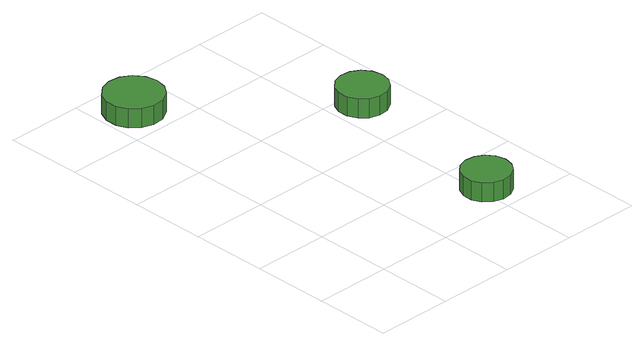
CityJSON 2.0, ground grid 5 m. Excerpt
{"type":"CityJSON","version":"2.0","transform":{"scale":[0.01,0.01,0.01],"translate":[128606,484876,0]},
"CityObjects":{
"tree1":{"type":"SolitaryVegetationObject","attributes":{"function":"something"},"geometry":[{"type":"MultiSurface","lod":"1","boundaries":[[[0,1,2,3,4,5,6,7,8,9,10,11,12,13,14]],[[15,16,17,18,19,20,21,22,23,24,25,26,27,28,29]],[[0,29,28,1]],[[1,28,27,2]],[[2,27,26,3]],[[3,26,25,4]],[[4,25,24,5]],[[5,24,23,6]],[[6,23,22,7]],[[7,22,21,8]],[[8,21,20,9]],[[9,20,19,10]],[[10,19,18,11]],[[11,18,17,12]],[[12,17,16,13]],[[13,16,15,14]],[[14,15,29,0]]]}]},
"tree2":{"type":"SolitaryVegetationObject","attributes":{"function":"something"},"geometry":[{"type":"MultiSurface","lod":"1","boundaries":[[[30,31,32,33,34,35,36,37,38,39,40,41,42,43,44]],[[45,46,47,48,49,50,51,52,53,54,55,56,57,58,59]],[[30,59,58,31]],[[31,58,57,32]],[[32,57,56,33]],[[33,56,55,34]],[[34,55,54,35]],[[35,54,53,36]],[[36,53,52,37]],[[37,52,51,38]],[[38,51,50,39]],[[39,50,49,40]],[[40,49,48,41]],[[41,48,47,42]],[[42,47,46,43]],[[43,46,45,44]],[[44,45,59,30]]]}]},
"tree3":{"type":"SolitaryVegetationObject","attributes":{"function":"something"},"geometry":[{"type":"MultiSurface","lod":"1","boundaries":[[[60,61,62,63,64,65,66,67,68,69,70,71,72,73,74]],[[75,76,77,78,79,80,81,82,83,84,85,86,87,88,89]],[[60,89,88,61]],[[61,88,87,62]],[[62,87,86,63]],[[63,86,85,64]],[[64,85,84,65]],[[65,84,83,66]],[[66,83,82,67]],[[67,82,81,68]],[[68,81,80,69]],[[69,80,79,70]],[[70,79,78,71]],[[71,78,77,72]],[[72,77,76,73]],[[73,76,75,74]],[[74,75,89,60]]]}]}
},
"vertices":[
[404,2244,170],[388,2319,170],[342,2382,170],[275,2421,170],[198,2429,170],[125,2405,170],[67,2353,170],[36,2282,170],[36,2205,170],[67,2134,170],[125,2083,170],[198,2059,170],[275,2067,170],[342,2106,170],[388,2168,170],[388,2168,43],[342,2106,43],[275,2067,43],[198,2059,43],[125,2083,43],[67,2134,43],[36,2205,43],[36,2282,43],[67,2353,43],[125,2405,43],[198,2429,43],[275,2421,43],[342,2382,43],[388,2319,43],[404,2244,43],
[1187,203,187],[1173,267,187],[1135,319,187],[1079,351,187],[1015,358,187],[953,338,187],[905,295,187],[879,236,187],[879,171,187],[905,112,187],[953,69,187],[1015,49,187],[1079,55,187],[1135,88,187],[1173,140,187],[1173,140,60],[1135,88,60],[1079,55,60],[1015,49,60],[953,69,60],[905,112,60],[879,171,60],[879,236,60],[905,295,60],[953,338,60],[1015,358,60],[1079,351,60],[1135,319,60],[1173,267,60],[1187,203,60],
[1362,1382,172],[1348,1447,172],[1309,1502,172],[1251,1535,172],[1184,1542,172],[1120,1521,172],[1071,1477,172],[1043,1415,172],[1043,1348,172],[1071,1287,172],[1120,1242,172],[1184,1222,172],[1251,1229,172],[1309,1262,172],[1348,1316,172],[1348,1316,45],[1309,1262,45],[1251,1229,45],[1184,1222,45],[1120,1242,45],[1071,1287,45],[1043,1348,45],[1043,1415,45],[1071,1477,45],[1120,1521,45],[1184,1542,45],[1251,1535,45],[1309,1502,45],[1348,1447,45],[1362,1382,45]
]}
